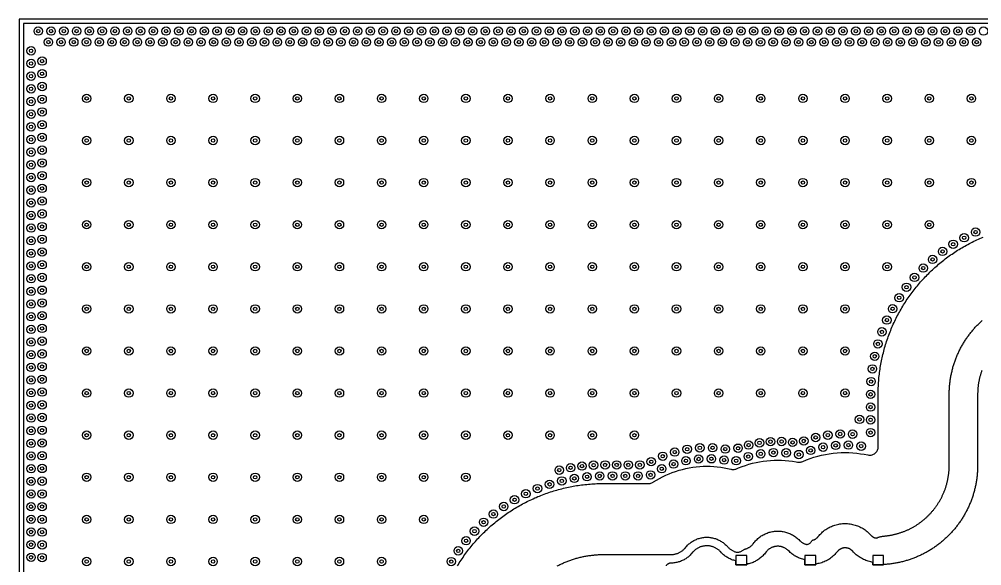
# Model space of a CAD drawing. Header units: millimetres. Extents: x 0 to 99, y -63 to 63.
# Drawn here: x -0.2 to 56.9, y 31 to 63.4 of the extents above; entities that cross this region are included whole.
import ezdxf

# ---------------------------------------------------------------- set-up
doc = ezdxf.new("R2010")
doc.units = ezdxf.units.MM
for name, color, linetype in [('BOARD_OUTLINE', 5, 'Continuous'), ('RES_PADS_0402', 6, 'Continuous'), ('TOP_COPPER', 1, 'Continuous'), ('TOP_GROUND_POUR', 3, 'Continuous'), ('VIA_HOLES', 7, 'Continuous'), ('VIA_PADS', 2, 'Continuous')]:
    doc.layers.add(name, color=color, linetype=linetype)

msp = doc.modelspace()

# ---------------------------------------------------------------- linework, layer by layer
at = {"layer": 'BOARD_OUTLINE'}
msp.add_lwpolyline([(-0.25, -63.449), (99.034, -63.449), (99.034, 63.449), (-0.25, 63.449)], close=True, dxfattribs=at)
at = {"layer": 'RES_PADS_0402'}
for points in [[(42.279, 31.06), (42.919, 31.06), (42.919, 31.6), (42.279, 31.6)], [(46.372, 31.06), (47.012, 31.06), (47.012, 31.6), (46.372, 31.6)], [(50.396, 31.06), (51.036, 31.06), (51.036, 31.6), (50.396, 31.6)]]:
    msp.add_lwpolyline(points, close=True, dxfattribs=at)
at = {"layer": 'TOP_COPPER'}
for points in [[(31.67, 30.985), (31.722, 31.012), (31.774, 31.038), (31.826, 31.064), (31.879, 31.089), (31.932, 31.114), (31.985, 31.139), (32.038, 31.162), (32.091, 31.186), (32.145, 31.208), (32.199, 31.231), (32.253, 31.252), (32.307, 31.273), (32.362, 31.294), (32.417, 31.314), (32.472, 31.333), (32.527, 31.352), (32.582, 31.371), (32.638, 31.389), (32.693, 31.406), (32.749, 31.423), (32.805, 31.439), (32.862, 31.454), (32.918, 31.47), (32.974, 31.484), (33.031, 31.498), (33.088, 31.512), (33.145, 31.524), (33.202, 31.537), (33.259, 31.548), (33.316, 31.56), (33.373, 31.57), (33.431, 31.58), (33.488, 31.59), (33.546, 31.599), (33.604, 31.607), (33.661, 31.615), (33.719, 31.622), (33.777, 31.628), (33.835, 31.634), (33.893, 31.64), (33.951, 31.645), (34.01, 31.649), (34.068, 31.653), (34.126, 31.656), (34.184, 31.659), (34.242, 31.661), (34.301, 31.662), (34.359, 31.663), (34.417, 31.663), (38.417, 31.663), (38.457, 31.664), (38.497, 31.666), (38.537, 31.67), (38.576, 31.675), (38.616, 31.681), (38.655, 31.689), (38.693, 31.698), (38.732, 31.709), (38.77, 31.721), (38.807, 31.734), (38.845, 31.749), (38.881, 31.765), (38.917, 31.782), (38.952, 31.8), (38.987, 31.82), (39.021, 31.841), (39.054, 31.864), (39.086, 31.887), (39.117, 31.912), (39.148, 31.937), (39.177, 31.964), (39.206, 31.992), (39.234, 32.02), (39.26, 32.05), (39.323, 32.126), (39.361, 32.169), (39.401, 32.211), (39.443, 32.251), (39.486, 32.29), (39.531, 32.328), (39.576, 32.364), (39.623, 32.398), (39.672, 32.43), (39.721, 32.461), (39.771, 32.49), (39.823, 32.517), (39.875, 32.542), (39.928, 32.565), (39.982, 32.587), (40.037, 32.606), (40.092, 32.623), (40.148, 32.639), (40.205, 32.652), (40.262, 32.664), (40.319, 32.673), (40.377, 32.68), (40.435, 32.685), (40.493, 32.689), (40.551, 32.69), (40.608, 32.689), (40.665, 32.686), (40.722, 32.681), (40.779, 32.673), (40.835, 32.664), (40.892, 32.653), (40.947, 32.64), (41.003, 32.625), (41.057, 32.608), (41.111, 32.589), (41.165, 32.569), (41.217, 32.546), (41.269, 32.522), (41.32, 32.495), (41.37, 32.467), (41.419, 32.437), (41.466, 32.406), (41.513, 32.373), (41.558, 32.338), (41.602, 32.301), (41.645, 32.264), (41.687, 32.224), (41.727, 32.183), (41.792, 32.112), (41.819, 32.084), (41.848, 32.057), (41.877, 32.031), (41.908, 32.006), (41.939, 31.982), (41.971, 31.959), (42.004, 31.937), (42.037, 31.917), (42.071, 31.898), (42.106, 31.88), (42.142, 31.863), (42.178, 31.847), (42.214, 31.833), (42.252, 31.82), (42.289, 31.809), (42.328, 31.801), (42.367, 31.798), (42.407, 31.8), (42.447, 31.806), (42.486, 31.816), (42.525, 31.829), (42.563, 31.845), (42.599, 31.863), (42.634, 31.882), (42.668, 31.901), (42.7, 31.921), (42.731, 31.94), (42.762, 31.957), (42.792, 31.973), (42.822, 31.986), (42.852, 31.997), (42.883, 32.007), (42.913, 32.018), (42.943, 32.03), (42.972, 32.043), (43.001, 32.057), (43.029, 32.072), (43.057, 32.088), (43.084, 32.105), (43.111, 32.123), (43.137, 32.142), (43.162, 32.162), (43.186, 32.182), (43.21, 32.204), (43.233, 32.227), (43.255, 32.25), (43.276, 32.274), (43.296, 32.299), (43.355, 32.376), (43.396, 32.426), (43.439, 32.474), (43.483, 32.521), (43.529, 32.566), (43.577, 32.61), (43.626, 32.652), (43.677, 32.692), (43.729, 32.73), (43.782, 32.766), (43.837, 32.8), (43.893, 32.833), (43.95, 32.863), (44.008, 32.891), (44.067, 32.917), (44.127, 32.941), (44.188, 32.963), (44.25, 32.982), (44.312, 33), (44.375, 33.015), (44.438, 33.027), (44.502, 33.038), (44.566, 33.046), (44.63, 33.052), (44.695, 33.055), (44.759, 33.056), (44.825, 33.055), (44.89, 33.052), (44.956, 33.046), (45.021, 33.037), (45.086, 33.026), (45.15, 33.013), (45.214, 32.998), (45.277, 32.98), (45.339, 32.96), (45.401, 32.937), (45.462, 32.913), (45.521, 32.886), (45.58, 32.857), (45.638, 32.826), (45.694, 32.793), (45.75, 32.757), (45.804, 32.72), (45.856, 32.681), (45.907, 32.64), (45.957, 32.597), (46.005, 32.552), (46.074, 32.482), (46.098, 32.46), (46.122, 32.439), (46.148, 32.418), (46.174, 32.399), (46.201, 32.38), (46.228, 32.363), (46.256, 32.346), (46.285, 32.331), (46.314, 32.316), (46.344, 32.303), (46.374, 32.291), (46.404, 32.28), (46.435, 32.27), (46.468, 32.264), (46.501, 32.264), (46.535, 32.27), (46.568, 32.282), (46.602, 32.298), (46.633, 32.318), (46.664, 32.342), (46.692, 32.367), (46.719, 32.394), (46.743, 32.42), (46.766, 32.446), (46.787, 32.469), (46.808, 32.49), (46.827, 32.507), (46.847, 32.52), (46.868, 32.529), (46.889, 32.536), (46.91, 32.544), (46.931, 32.553), (46.951, 32.562), (46.971, 32.572), (46.99, 32.583), (47.009, 32.594), (47.028, 32.607), (47.046, 32.62), (47.064, 32.633), (47.081, 32.648), (47.097, 32.662), (47.113, 32.678), (47.129, 32.694), (47.143, 32.711), (47.206, 32.787), (47.257, 32.845), (47.31, 32.9), (47.364, 32.953), (47.421, 33.005), (47.48, 33.054), (47.541, 33.101), (47.603, 33.145), (47.667, 33.187), (47.732, 33.227), (47.799, 33.264), (47.867, 33.299), (47.937, 33.331), (48.008, 33.36), (48.079, 33.387), (48.152, 33.411), (48.225, 33.433), (48.3, 33.451), (48.375, 33.467), (48.45, 33.48), (48.526, 33.49), (48.602, 33.497), (48.679, 33.501), (48.755, 33.503), (48.83, 33.501), (48.904, 33.497), (48.978, 33.491), (49.052, 33.481), (49.126, 33.469), (49.199, 33.454), (49.271, 33.436), (49.343, 33.416), (49.414, 33.393), (49.484, 33.368), (49.553, 33.34), (49.621, 33.309), (49.688, 33.277), (49.754, 33.241), (49.818, 33.203), (49.881, 33.163), (49.942, 33.121), (50.002, 33.076), (50.06, 33.03), (50.116, 32.981), (50.171, 32.93), (50.223, 32.877), (50.289, 32.807), (50.304, 32.791), (50.32, 32.776), (50.336, 32.762), (50.353, 32.749), (50.37, 32.736), (50.388, 32.723), (50.407, 32.712), (50.425, 32.701), (50.444, 32.69), (50.464, 32.681), (50.484, 32.672), (50.504, 32.664), (50.524, 32.656), (50.545, 32.65), (50.566, 32.646), (50.588, 32.644), (50.61, 32.646), (50.632, 32.65), (50.654, 32.656), (50.675, 32.664), (50.696, 32.674), (50.716, 32.685), (50.758, 32.698), (50.8, 32.71), (50.842, 32.721), (50.883, 32.732), (50.925, 32.741), (50.966, 32.749), (51.007, 32.755), (51.049, 32.76), (51.09, 32.763), (51.132, 32.767), (51.173, 32.771), (51.215, 32.776), (51.256, 32.781), (51.297, 32.787), (51.338, 32.793), (51.38, 32.799), (51.421, 32.806), (51.462, 32.813), (51.503, 32.821), (51.543, 32.829), (51.584, 32.837), (51.625, 32.846), (51.666, 32.855), (51.706, 32.864), (51.747, 32.874), (51.787, 32.885), (51.827, 32.896), (51.867, 32.907), (51.907, 32.918), (51.947, 32.93), (51.987, 32.943), (52.027, 32.955), (52.066, 32.969), (52.106, 32.982), (52.145, 32.996), (52.184, 33.01), (52.223, 33.025), (52.262, 33.04), (52.3, 33.056), (52.339, 33.071), (52.377, 33.088), (52.416, 33.104), (52.454, 33.121), (52.491, 33.139), (52.529, 33.156), (52.567, 33.174), (52.604, 33.193), (52.641, 33.212), (52.678, 33.231), (52.715, 33.25), (52.751, 33.27), (52.788, 33.291), (52.824, 33.311), (52.86, 33.332), (52.896, 33.354), (52.931, 33.375), (52.967, 33.397), (53.002, 33.42), (53.037, 33.443), (53.071, 33.466), (53.106, 33.489), (53.14, 33.513), (53.174, 33.537), (53.208, 33.562), (53.241, 33.586), (53.274, 33.611), (53.307, 33.637), (53.34, 33.663), (53.372, 33.689), (53.405, 33.715), (53.437, 33.742), (53.468, 33.769), (53.5, 33.796), (53.531, 33.824), (53.562, 33.852), (53.592, 33.88), (53.623, 33.909), (53.653, 33.938), (53.682, 33.967), (53.712, 33.996), (53.741, 34.026), (53.77, 34.056), (53.798, 34.086), (53.827, 34.117), (53.855, 34.148), (53.882, 34.179), (53.91, 34.21), (53.937, 34.242), (53.963, 34.274), (53.99, 34.306), (54.016, 34.339), (54.042, 34.371), (54.067, 34.404), (54.092, 34.438), (54.117, 34.471), (54.141, 34.505), (54.166, 34.539), (54.189, 34.573), (54.213, 34.607), (54.236, 34.642), (54.259, 34.677), (54.281, 34.712), (54.303, 34.747), (54.325, 34.783), (54.346, 34.819), (54.367, 34.855), (54.388, 34.891), (54.408, 34.927), (54.428, 34.964), (54.448, 35), (54.467, 35.037), (54.486, 35.075), (54.504, 35.112), (54.522, 35.149), (54.54, 35.187), (54.557, 35.225), (54.574, 35.263), (54.591, 35.301), (54.607, 35.34), (54.623, 35.378), (54.638, 35.417), (54.654, 35.456), (54.668, 35.495), (54.683, 35.534), (54.696, 35.573), (54.71, 35.612), (54.723, 35.652), (54.736, 35.692), (54.748, 35.731), (54.76, 35.771), (54.772, 35.811), (54.783, 35.851), (54.794, 35.892), (54.804, 35.932), (54.814, 35.972), (54.824, 36.013), (54.833, 36.054), (54.842, 36.094), (54.85, 36.135), (54.858, 36.176), (54.866, 36.217), (54.873, 36.258), (54.879, 36.299), (54.886, 36.34), (54.892, 36.381), (54.897, 36.423), (54.902, 36.464), (54.907, 36.505), (54.911, 36.547), (54.915, 36.588), (54.919, 36.63), (54.922, 36.671), (54.925, 36.713), (54.927, 36.755), (54.929, 36.796), (54.93, 36.838), (54.931, 36.879), (54.932, 36.921), (54.932, 36.963), (54.932, 41.171), (54.932, 41.229), (54.933, 41.287), (54.935, 41.345), (54.937, 41.404), (54.939, 41.462), (54.942, 41.52), (54.946, 41.578), (54.95, 41.637), (54.955, 41.695), (54.961, 41.753), (54.967, 41.811), (54.973, 41.869), (54.981, 41.927), (54.988, 41.984), (54.997, 42.042), (55.006, 42.1), (55.015, 42.157), (55.025, 42.215), (55.036, 42.272), (55.047, 42.329), (55.059, 42.386), (55.071, 42.443), (55.084, 42.5), (55.097, 42.557), (55.111, 42.614), (55.126, 42.67), (55.141, 42.726), (55.156, 42.783), (55.173, 42.839), (55.189, 42.894), (55.207, 42.95), (55.225, 43.006), (55.243, 43.061), (55.262, 43.116), (55.281, 43.171), (55.301, 43.226), (55.322, 43.28), (55.343, 43.335), (55.365, 43.389), (55.387, 43.443), (55.41, 43.497), (55.433, 43.55), (55.457, 43.603), (55.481, 43.656), (55.506, 43.709), (55.531, 43.762), (55.557, 43.814), (55.583, 43.866), (55.61, 43.918), (55.638, 43.969), (55.666, 44.02), (55.694, 44.071), (55.723, 44.122), (55.752, 44.172), (55.782, 44.222), (55.813, 44.272), (55.843, 44.322), (55.875, 44.371), (55.907, 44.42), (55.939, 44.468), (55.972, 44.516), (56.005, 44.564), (56.039, 44.612), (56.073, 44.659), (56.108, 44.706), (56.143, 44.752), (56.179, 44.798), (56.215, 44.844), (56.251, 44.89), (56.288, 44.935), (56.326, 44.98), (56.363, 45.024), (56.402, 45.068), (56.44, 45.112), (56.48, 45.155), (56.519, 45.198), (56.559, 45.24), (56.6, 45.282), (56.64, 45.324), (56.682, 45.365), (56.723, 45.406), (56.765, 45.446), (56.808, 45.486), (56.851, 45.526), (56.894, 45.565)], [(56.868, 42.6), (56.854, 42.56), (56.841, 42.521), (56.827, 42.481), (56.815, 42.442), (56.802, 42.402), (56.79, 42.362), (56.779, 42.322), (56.768, 42.282), (56.757, 42.242), (56.746, 42.201), (56.736, 42.161), (56.727, 42.12), (56.718, 42.08), (56.709, 42.039), (56.701, 41.998), (56.693, 41.957), (56.685, 41.916), (56.678, 41.875), (56.671, 41.834), (56.665, 41.793), (56.659, 41.752), (56.653, 41.711), (56.648, 41.669), (56.643, 41.628), (56.639, 41.586), (56.635, 41.545), (56.632, 41.503), (56.629, 41.462), (56.626, 41.42), (56.624, 41.379), (56.622, 41.337), (56.62, 41.295), (56.619, 41.254), (56.619, 41.212), (56.619, 41.171), (56.619, 36.963), (56.618, 36.904), (56.617, 36.846), (56.616, 36.788), (56.614, 36.729), (56.611, 36.671), (56.608, 36.613), (56.604, 36.555), (56.6, 36.497), (56.595, 36.439), (56.59, 36.381), (56.584, 36.323), (56.577, 36.265), (56.57, 36.207), (56.562, 36.149), (56.554, 36.091), (56.545, 36.034), (56.535, 35.976), (56.525, 35.919), (56.515, 35.861), (56.504, 35.804), (56.492, 35.747), (56.48, 35.69), (56.467, 35.633), (56.453, 35.576), (56.439, 35.52), (56.425, 35.463), (56.41, 35.407), (56.394, 35.351), (56.378, 35.295), (56.361, 35.239), (56.344, 35.183), (56.326, 35.128), (56.308, 35.072), (56.289, 35.017), (56.269, 34.962), (56.249, 34.907), (56.229, 34.853), (56.207, 34.798), (56.186, 34.744), (56.164, 34.69), (56.141, 34.637), (56.118, 34.583), (56.094, 34.53), (56.07, 34.477), (56.045, 34.424), (56.019, 34.372), (55.994, 34.319), (55.967, 34.267), (55.94, 34.216), (55.913, 34.164), (55.885, 34.113), (55.857, 34.062), (55.828, 34.011), (55.798, 33.961), (55.768, 33.911), (55.738, 33.861), (55.707, 33.812), (55.676, 33.763), (55.644, 33.714), (55.612, 33.665), (55.579, 33.617), (55.545, 33.569), (55.512, 33.522), (55.477, 33.474), (55.443, 33.427), (55.408, 33.381), (55.372, 33.335), (55.336, 33.289), (55.299, 33.243), (55.262, 33.198), (55.225, 33.154), (55.187, 33.109), (55.149, 33.065), (55.11, 33.022), (55.071, 32.978), (55.031, 32.936), (54.991, 32.893), (54.951, 32.851), (54.91, 32.81), (54.869, 32.768), (54.827, 32.727), (54.785, 32.687), (54.743, 32.647), (54.7, 32.607), (54.657, 32.568), (54.613, 32.53), (54.569, 32.491), (54.525, 32.453), (54.48, 32.416), (54.435, 32.379), (54.39, 32.343), (54.344, 32.307), (54.298, 32.271), (54.251, 32.236), (54.204, 32.201), (54.157, 32.167), (54.109, 32.133), (54.062, 32.1), (54.013, 32.067), (53.965, 32.035), (53.916, 32.003), (53.867, 31.971), (53.817, 31.941), (53.768, 31.91), (53.718, 31.88), (53.667, 31.851), (53.617, 31.822), (53.566, 31.793), (53.514, 31.766), (53.463, 31.738), (53.411, 31.711), (53.359, 31.685), (53.307, 31.659), (53.254, 31.634), (53.202, 31.609), (53.149, 31.585), (53.095, 31.561), (53.042, 31.538), (52.988, 31.515), (52.934, 31.493), (52.88, 31.471), (52.826, 31.45), (52.771, 31.429), (52.716, 31.409), (52.661, 31.39), (52.606, 31.371), (52.551, 31.353), (52.495, 31.335), (52.44, 31.317), (52.384, 31.301), (52.328, 31.284), (52.272, 31.269), (52.215, 31.254), (52.159, 31.239), (52.102, 31.225), (52.046, 31.212), (51.989, 31.199), (51.932, 31.187), (51.875, 31.175), (51.817, 31.164), (51.76, 31.153), (51.703, 31.143), (51.645, 31.134), (51.587, 31.125), (51.53, 31.116), (51.472, 31.109), (51.414, 31.101), (51.356, 31.095), (51.298, 31.089), (51.24, 31.083), (51.182, 31.078), (51.124, 31.075), (51.065, 31.075), (51.036, 31.076), (51.036, 31.06), (50.396, 31.06), (50.396, 31.19), (50.343, 31.205), (50.271, 31.225), (50.199, 31.247), (50.128, 31.269), (50.057, 31.292), (49.987, 31.317), (49.918, 31.345), (49.85, 31.375), (49.783, 31.408), (49.718, 31.444), (49.653, 31.481), (49.59, 31.521), (49.529, 31.564), (49.469, 31.608), (49.411, 31.655), (49.355, 31.704), (49.301, 31.755), (49.248, 31.808), (49.183, 31.878), (49.167, 31.894), (49.151, 31.908), (49.135, 31.923), (49.118, 31.936), (49.101, 31.949), (49.083, 31.961), (49.065, 31.973), (49.046, 31.984), (49.027, 31.994), (49.007, 32.004), (48.988, 32.013), (48.967, 32.021), (48.947, 32.028), (48.926, 32.035), (48.905, 32.041), (48.884, 32.046), (48.863, 32.05), (48.842, 32.054), (48.82, 32.057), (48.799, 32.059), (48.777, 32.06), (48.755, 32.06), (48.733, 32.06), (48.711, 32.059), (48.689, 32.057), (48.666, 32.054), (48.644, 32.05), (48.623, 32.045), (48.601, 32.04), (48.58, 32.034), (48.558, 32.027), (48.538, 32.019), (48.517, 32.01), (48.497, 32.001), (48.477, 31.991), (48.457, 31.98), (48.438, 31.968), (48.42, 31.956), (48.402, 31.943), (48.384, 31.93), (48.367, 31.915), (48.35, 31.9), (48.334, 31.885), (48.319, 31.869), (48.304, 31.852), (48.242, 31.776), (48.191, 31.718), (48.138, 31.663), (48.083, 31.609), (48.026, 31.558), (47.967, 31.509), (47.907, 31.462), (47.845, 31.418), (47.781, 31.376), (47.715, 31.336), (47.648, 31.299), (47.58, 31.264), (47.511, 31.232), (47.44, 31.202), (47.368, 31.176), (47.296, 31.152), (47.221, 31.133), (47.145, 31.122), (47.068, 31.119), (47.012, 31.122), (47.012, 31.06), (46.372, 31.06), (46.372, 31.332), (46.362, 31.337), (46.299, 31.363), (46.237, 31.386), (46.175, 31.407), (46.113, 31.427), (46.051, 31.45), (45.99, 31.474), (45.93, 31.501), (45.872, 31.53), (45.814, 31.561), (45.757, 31.595), (45.702, 31.63), (45.648, 31.667), (45.595, 31.707), (45.544, 31.748), (45.495, 31.791), (45.447, 31.835), (45.378, 31.905), (45.354, 31.927), (45.329, 31.949), (45.304, 31.969), (45.278, 31.989), (45.251, 32.007), (45.224, 32.025), (45.196, 32.041), (45.167, 32.057), (45.138, 32.071), (45.108, 32.084), (45.078, 32.097), (45.047, 32.108), (45.016, 32.118), (44.985, 32.127), (44.953, 32.134), (44.921, 32.141), (44.889, 32.146), (44.857, 32.15), (44.824, 32.153), (44.792, 32.155), (44.759, 32.156), (44.727, 32.155), (44.695, 32.153), (44.663, 32.15), (44.632, 32.146), (44.6, 32.141), (44.568, 32.135), (44.537, 32.127), (44.506, 32.119), (44.476, 32.109), (44.446, 32.098), (44.416, 32.086), (44.386, 32.074), (44.358, 32.06), (44.329, 32.045), (44.301, 32.028), (44.274, 32.011), (44.248, 31.993), (44.222, 31.975), (44.197, 31.955), (44.172, 31.934), (44.149, 31.912), (44.126, 31.89), (44.104, 31.867), (44.082, 31.842), (44.062, 31.818), (44.004, 31.741), (43.963, 31.691), (43.92, 31.642), (43.875, 31.595), (43.829, 31.55), (43.782, 31.507), (43.732, 31.465), (43.682, 31.425), (43.63, 31.387), (43.576, 31.35), (43.521, 31.316), (43.465, 31.284), (43.408, 31.253), (43.35, 31.225), (43.291, 31.199), (43.231, 31.175), (43.17, 31.154), (43.109, 31.134), (43.046, 31.12), (42.982, 31.111), (42.919, 31.107), (42.919, 31.06), (42.279, 31.06), (42.279, 31.275), (42.256, 31.284), (42.202, 31.303), (42.147, 31.321), (42.093, 31.338), (42.039, 31.357), (41.985, 31.377), (41.933, 31.4), (41.881, 31.424), (41.83, 31.451), (41.78, 31.479), (41.731, 31.509), (41.684, 31.54), (41.637, 31.573), (41.592, 31.608), (41.547, 31.645), (41.504, 31.682), (41.463, 31.722), (41.423, 31.763), (41.358, 31.834), (41.33, 31.862), (41.302, 31.889), (41.272, 31.915), (41.242, 31.94), (41.211, 31.964), (41.179, 31.987), (41.146, 32.009), (41.113, 32.029), (41.078, 32.048), (41.044, 32.066), (41.008, 32.083), (40.972, 32.099), (40.935, 32.113), (40.898, 32.126), (40.861, 32.137), (40.823, 32.148), (40.785, 32.157), (40.746, 32.164), (40.707, 32.171), (40.668, 32.175), (40.629, 32.179), (40.59, 32.181), (40.551, 32.182), (40.511, 32.181), (40.471, 32.179), (40.431, 32.175), (40.392, 32.17), (40.352, 32.164), (40.313, 32.156), (40.275, 32.147), (40.236, 32.136), (40.198, 32.124), (40.161, 32.111), (40.124, 32.096), (40.087, 32.08), (40.051, 32.063), (40.016, 32.044), (39.981, 32.025), (39.947, 32.004), (39.914, 31.981), (39.882, 31.958), (39.851, 31.933), (39.82, 31.908), (39.791, 31.881), (39.762, 31.853), (39.734, 31.824), (39.708, 31.795), (39.645, 31.719), (39.607, 31.676), (39.567, 31.634), (39.525, 31.593), (39.482, 31.554), (39.437, 31.517), (39.392, 31.481), (39.345, 31.447), (39.297, 31.415), (39.247, 31.384), (39.197, 31.355), (39.145, 31.328), (39.093, 31.303), (39.04, 31.28), (38.986, 31.258), (38.931, 31.239), (38.876, 31.221), (38.82, 31.206), (38.763, 31.193), (38.706, 31.181), (38.649, 31.172), (38.591, 31.165), (38.533, 31.159), (38.475, 31.156), (38.417, 31.155), (38.395, 31.155), (38.374, 31.152), (38.352, 31.149), (38.331, 31.144), (38.31, 31.137), (38.289, 31.13), (38.269, 31.121), (38.25, 31.11), (38.231, 31.099), (38.213, 31.086), (38.196, 31.072), (38.18, 31.057), (38.165, 31.041), (38.151, 31.024), (38.139, 31.006), (38.127, 30.988)]]:
    msp.add_lwpolyline(points, dxfattribs=at)
at = {"layer": 'TOP_GROUND_POUR'}
for points in [[(98.784, 63.199), (0, 63.199), (0, 5.059)], [(25.756, 30.992), (25.808, 31.077), (25.861, 31.162), (25.915, 31.246), (25.969, 31.33), (26.025, 31.413), (26.081, 31.496), (26.138, 31.578), (26.196, 31.66), (26.255, 31.74), (26.314, 31.821), (26.375, 31.901), (26.435, 31.98), (26.497, 32.058), (26.56, 32.136), (26.623, 32.213), (26.687, 32.29), (26.752, 32.366), (26.818, 32.442), (26.884, 32.516), (26.951, 32.591), (27.019, 32.664), (27.088, 32.737), (27.157, 32.809), (27.227, 32.88), (27.298, 32.951), (27.369, 33.021), (27.441, 33.09), (27.514, 33.159), (27.587, 33.226), (27.661, 33.294), (27.736, 33.36), (27.812, 33.426), (27.888, 33.49), (27.964, 33.555), (28.042, 33.618), (28.12, 33.681), (28.198, 33.742), (28.277, 33.804), (28.357, 33.864), (28.437, 33.923), (28.518, 33.982), (28.6, 34.04), (28.682, 34.097), (28.764, 34.153), (28.848, 34.208), (28.931, 34.263), (29.016, 34.317), (29.1, 34.37), (29.186, 34.422), (29.272, 34.473), (29.358, 34.524), (29.445, 34.573), (29.532, 34.622), (29.62, 34.67), (29.708, 34.717), (29.797, 34.763), (29.886, 34.808), (29.976, 34.852), (30.066, 34.896), (30.156, 34.938), (30.247, 34.98), (30.338, 35.021), (30.43, 35.06), (30.522, 35.1), (30.615, 35.137), (30.707, 35.175), (30.801, 35.211), (30.894, 35.246), (30.988, 35.28), (31.082, 35.314), (31.177, 35.346), (31.271, 35.378), (31.367, 35.408), (31.462, 35.438), (31.558, 35.467), (31.654, 35.495), (31.75, 35.521), (31.847, 35.547), (31.944, 35.572), (32.041, 35.596), (32.138, 35.619), (32.235, 35.641), (32.333, 35.662), (32.431, 35.683), (32.529, 35.701), (32.627, 35.72), (32.726, 35.737), (32.825, 35.753), (32.923, 35.768), (33.022, 35.783), (33.121, 35.796), (33.221, 35.808), (33.32, 35.819), (33.419, 35.83), (33.519, 35.839), (33.618, 35.848), (33.718, 35.855), (33.818, 35.862), (33.918, 35.867), (34.018, 35.872), (34.118, 35.875), (34.217, 35.877), (34.317, 35.879), (34.395, 35.879), (34.467, 35.879), (37.094, 35.879), (37.142, 35.882), (37.189, 35.889), (37.236, 35.9), (37.281, 35.916), (37.325, 35.936), (37.366, 35.96), (37.382, 35.971), (37.561, 36.08), (37.742, 36.185), (37.927, 36.282), (38.116, 36.373), (38.308, 36.456), (38.502, 36.534), (38.7, 36.603), (38.899, 36.667), (39.101, 36.722), (39.304, 36.771), (39.51, 36.811), (39.716, 36.846), (39.924, 36.871), (40.132, 36.891), (40.341, 36.901), (40.549, 36.906), (40.757, 36.901), (40.963, 36.891), (41.168, 36.872), (41.373, 36.848), (41.577, 36.814), (41.779, 36.775), (41.98, 36.727), (41.986, 36.725), (42.033, 36.716), (42.08, 36.711), (42.128, 36.71), (42.176, 36.715), (42.223, 36.723), (42.268, 36.736), (42.313, 36.753), (42.436, 36.805), (42.638, 36.885), (42.842, 36.958), (43.049, 37.024), (43.258, 37.082), (43.469, 37.132), (43.681, 37.175), (43.895, 37.21), (44.11, 37.237), (44.326, 37.257), (44.543, 37.269), (44.761, 37.273), (44.979, 37.269), (45.199, 37.256), (45.419, 37.236), (45.637, 37.208), (45.854, 37.172), (45.937, 37.157), (45.98, 37.15), (46.024, 37.147), (46.068, 37.148), (46.111, 37.153), (46.154, 37.161), (46.196, 37.173), (46.237, 37.189), (46.241, 37.191), (46.458, 37.282), (46.679, 37.364), (46.902, 37.438), (47.128, 37.503), (47.356, 37.56), (47.586, 37.609), (47.818, 37.648), (48.051, 37.679), (48.285, 37.701), (48.52, 37.715), (48.753, 37.719), (48.984, 37.715), (49.213, 37.702), (49.441, 37.681), (49.668, 37.652), (49.894, 37.615), (50.108, 37.575), (50.157, 37.567), (50.206, 37.563), (50.256, 37.565), (50.305, 37.571), (50.354, 37.583), (50.401, 37.599), (50.446, 37.619), (50.489, 37.644), (50.529, 37.673), (50.566, 37.706), (50.6, 37.743), (50.63, 37.783), (50.655, 37.825), (50.677, 37.87), (50.694, 37.916), (50.706, 37.965), (50.713, 38.014), (50.716, 38.063), (50.716, 41.022), (50.716, 41.125), (50.716, 41.186), (50.716, 41.278), (50.718, 41.37), (50.72, 41.47), (50.724, 41.57), (50.728, 41.67), (50.734, 41.77), (50.74, 41.87), (50.748, 41.969), (50.756, 42.069), (50.765, 42.169), (50.776, 42.268), (50.787, 42.367), (50.799, 42.467), (50.813, 42.566), (50.827, 42.665), (50.842, 42.763), (50.858, 42.862), (50.876, 42.96), (50.894, 43.059), (50.913, 43.157), (50.933, 43.255), (50.954, 43.352), (50.976, 43.45), (50.999, 43.547), (51.023, 43.644), (51.048, 43.741), (51.074, 43.838), (51.101, 43.934), (51.128, 44.03), (51.157, 44.126), (51.187, 44.221), (51.218, 44.316), (51.249, 44.411), (51.282, 44.506), (51.315, 44.6), (51.349, 44.694), (51.384, 44.788), (51.421, 44.881), (51.458, 44.974), (51.496, 45.066), (51.535, 45.158), (51.575, 45.25), (51.615, 45.341), (51.657, 45.432), (51.699, 45.522), (51.743, 45.612), (51.787, 45.702), (51.833, 45.791), (51.878, 45.88), (51.926, 45.968), (51.973, 46.056), (52.022, 46.143), (52.072, 46.23), (52.122, 46.316), (52.173, 46.402), (52.226, 46.487), (52.278, 46.572), (52.332, 46.656), (52.387, 46.74), (52.442, 46.823), (52.498, 46.906), (52.556, 46.988), (52.613, 47.07), (52.672, 47.15), (52.731, 47.231), (52.792, 47.311), (52.853, 47.39), (52.915, 47.468), (52.977, 47.546), (53.041, 47.623), (53.105, 47.7), (53.17, 47.776), (53.235, 47.852), (53.302, 47.926), (53.369, 48.001), (53.437, 48.074), (53.505, 48.147), (53.575, 48.219), (53.644, 48.29), (53.715, 48.361), (53.786, 48.431), (53.859, 48.5), (53.931, 48.569), (54.005, 48.636), (54.079, 48.704), (54.154, 48.77), (54.229, 48.836), (54.305, 48.9), (54.382, 48.965), (54.459, 49.028), (54.537, 49.091), (54.616, 49.152), (54.695, 49.214), (54.775, 49.274), (54.855, 49.333), (54.936, 49.392), (55.017, 49.45), (55.099, 49.507), (55.182, 49.563), (55.265, 49.618), (55.349, 49.673), (55.433, 49.727), (55.518, 49.78), (55.603, 49.832), (55.689, 49.883), (55.775, 49.934), (55.862, 49.983), (55.95, 50.032), (56.037, 50.08), (56.126, 50.127), (56.214, 50.173), (56.303, 50.218), (56.393, 50.262), (56.483, 50.306), (56.573, 50.348), (56.664, 50.39), (56.756, 50.431), (56.847, 50.47), (56.939, 50.51)]]:
    msp.add_lwpolyline(points, dxfattribs=at)
at = {"layer": 'VIA_HOLES'}
for centre in [(0.879, 62.749), (1.637, 62.749), (2.395, 62.749), (3.153, 62.749), (3.911, 62.749), (4.669, 62.749), (5.427, 62.749), (6.185, 62.749), (6.943, 62.749), (7.701, 62.749), (8.459, 62.749), (9.217, 62.749), (9.975, 62.749), (10.733, 62.749), (11.491, 62.749), (12.249, 62.749), (13.007, 62.749), (13.765, 62.749), (14.523, 62.749), (15.281, 62.749), (16.039, 62.749), (16.797, 62.749), (17.555, 62.749), (18.313, 62.749), (19.071, 62.749), (19.829, 62.749), (20.587, 62.749), (21.345, 62.749), (22.103, 62.749), (22.861, 62.749), (23.619, 62.749), (24.377, 62.749), (25.135, 62.749), (25.893, 62.749), (26.651, 62.749), (27.41, 62.749), (28.168, 62.749), (28.926, 62.749), (29.684, 62.749), (30.442, 62.749), (31.2, 62.749), (31.958, 62.749), (32.716, 62.749), (33.474, 62.749), (34.232, 62.749), (34.99, 62.749), (35.748, 62.749), (36.506, 62.749), (37.264, 62.749), (38.022, 62.749), (38.78, 62.749), (39.538, 62.749), (40.296, 62.749), (41.054, 62.749), (41.812, 62.749), (42.57, 62.749), (43.328, 62.749), (44.086, 62.749), (44.844, 62.749), (45.602, 62.749), (46.36, 62.749), (47.118, 62.749), (47.876, 62.749), (48.634, 62.749), (49.392, 62.749), (50.15, 62.749), (50.908, 62.749), (51.666, 62.749), (52.424, 62.749), (53.182, 62.749), (53.94, 62.749), (54.698, 62.749), (55.456, 62.749), (56.214, 62.749), (1.477, 62.092), (2.232, 62.092), (2.986, 62.092), (3.741, 62.092), (4.495, 62.092), (5.25, 62.092), (6.004, 62.092), (6.759, 62.092), (7.514, 62.092), (8.268, 62.092), (9.023, 62.092), (9.777, 62.092), (10.532, 62.092), (11.286, 62.092), (12.041, 62.092), (12.796, 62.092), (13.55, 62.092), (14.305, 62.092), (15.059, 62.092), (15.814, 62.092), (16.568, 62.092), (17.323, 62.092), (18.078, 62.092), (18.832, 62.092), (19.587, 62.092), (20.341, 62.092), (21.096, 62.092), (21.85, 62.092), (22.605, 62.092), (23.359, 62.092), (24.114, 62.092), (24.869, 62.092), (25.623, 62.092), (26.378, 62.092), (27.132, 62.092), (27.887, 62.092), (28.641, 62.092), (29.396, 62.092), (30.151, 62.092), (30.905, 62.092), (31.66, 62.092), (32.414, 62.092), (33.169, 62.092), (33.923, 62.092), (34.678, 62.092), (35.433, 62.092), (36.187, 62.092), (36.942, 62.092), (37.696, 62.092), (38.451, 62.092), (39.205, 62.092), (39.96, 62.092), (40.715, 62.092), (41.469, 62.092), (42.224, 62.092), (42.978, 62.092), (43.733, 62.092), (44.487, 62.092), (45.242, 62.092), (45.996, 62.092), (46.751, 62.092), (47.506, 62.092), (48.26, 62.092), (49.015, 62.092), (49.769, 62.092), (50.524, 62.092), (51.278, 62.092), (52.033, 62.092), (52.788, 62.092), (53.542, 62.092), (54.297, 62.092), (55.051, 62.092), (55.806, 62.092), (56.56, 62.092), (0.45, 61.572), (0.45, 60.82), (1.107, 60.967), (0.45, 60.068), (1.107, 60.211), (0.45, 59.317), (1.107, 59.455), (3.75, 58.75), (6.25, 58.75), (8.75, 58.75), (11.25, 58.75), (13.75, 58.75), (16.25, 58.75), (18.75, 58.75), (21.25, 58.75), (23.75, 58.75), (26.25, 58.75), (28.75, 58.75), (31.25, 58.75), (33.75, 58.75), (36.25, 58.75), (38.75, 58.75), (41.25, 58.75), (43.75, 58.75), (46.25, 58.75), (48.75, 58.75), (51.25, 58.75), (53.75, 58.75), (56.25, 58.75), (0.45, 58.565), (1.107, 58.699), (0.45, 57.813), (1.107, 57.943), (0.45, 57.061), (1.107, 57.187), (0.45, 56.309), (1.107, 56.431), (3.75, 56.25), (6.25, 56.25), (8.75, 56.25), (11.25, 56.25), (13.75, 56.25), (16.25, 56.25), (18.75, 56.25), (21.25, 56.25), (23.75, 56.25), (26.25, 56.25), (28.75, 56.25), (31.25, 56.25), (33.75, 56.25), (36.25, 56.25), (38.75, 56.25), (41.25, 56.25), (43.75, 56.25), (46.25, 56.25), (48.75, 56.25), (51.25, 56.25), (53.75, 56.25), (56.25, 56.25), (0.45, 55.557), (1.107, 55.675), (0.45, 54.805), (1.107, 54.919), (1.107, 54.163), (0.45, 54.054), (3.75, 53.75), (6.25, 53.75), (8.75, 53.75), (11.25, 53.75), (13.75, 53.75), (16.25, 53.75), (18.75, 53.75), (21.25, 53.75), (23.75, 53.75), (26.25, 53.75), (28.75, 53.75), (31.25, 53.75), (33.75, 53.75), (36.25, 53.75), (38.75, 53.75), (41.25, 53.75), (43.75, 53.75), (46.25, 53.75), (48.75, 53.75), (51.25, 53.75), (53.75, 53.75), (56.25, 53.75), (0.45, 53.302), (1.107, 53.407), (0.45, 52.55), (1.107, 52.651), (1.107, 51.895), (0.45, 51.798), (0.45, 51.046), (1.107, 51.139), (3.75, 51.25), (6.25, 51.25), (8.75, 51.25), (11.25, 51.25), (13.75, 51.25), (16.25, 51.25), (18.75, 51.25), (21.25, 51.25), (23.75, 51.25), (26.25, 51.25), (28.75, 51.25), (31.25, 51.25), (33.75, 51.25), (36.25, 51.25), (38.75, 51.25), (41.25, 51.25), (43.75, 51.25), (46.25, 51.25), (48.75, 51.25), (51.25, 51.25), (53.75, 51.25), (56.498, 50.809), (0.45, 50.294), (1.107, 50.383), (55.819, 50.473), (1.107, 49.627), (54.541, 49.661), (55.165, 50.09), (0.45, 49.542), (53.948, 49.188), (0.45, 48.791), (1.107, 48.871), (3.75, 48.75), (6.25, 48.75), (8.75, 48.75), (11.25, 48.75), (13.75, 48.75), (16.25, 48.75), (18.75, 48.75), (21.25, 48.75), (23.75, 48.75), (26.25, 48.75), (28.75, 48.75), (31.25, 48.75), (33.75, 48.75), (36.25, 48.75), (38.75, 48.75), (41.25, 48.75), (43.75, 48.75), (46.25, 48.75), (48.75, 48.75), (51.25, 48.75), (53.392, 48.674), (0.45, 48.039), (1.107, 48.115), (52.873, 48.121), (1.107, 47.359), (52.396, 47.533), (0.45, 47.287), (51.962, 46.912), (0.45, 46.535), (1.107, 46.603), (3.75, 46.25), (6.25, 46.25), (8.75, 46.25), (11.25, 46.25), (13.75, 46.25), (16.25, 46.25), (18.75, 46.25), (21.25, 46.25), (23.75, 46.25), (26.25, 46.25), (28.75, 46.25), (31.25, 46.25), (33.75, 46.25), (36.25, 46.25), (38.75, 46.25), (41.25, 46.25), (43.75, 46.25), (46.25, 46.25), (48.75, 46.25), (51.573, 46.261), (0.45, 45.783), (1.107, 45.847), (0.45, 45.031), (1.107, 45.091), (51.232, 45.585), (50.94, 44.885), (0.45, 44.28), (1.107, 44.335), (50.699, 44.167), (0.45, 43.528), (1.107, 43.579), (3.75, 43.75), (6.25, 43.75), (8.75, 43.75), (11.25, 43.75), (13.75, 43.75), (16.25, 43.75), (18.75, 43.75), (21.25, 43.75), (23.75, 43.75), (26.25, 43.75), (28.75, 43.75), (31.25, 43.75), (33.75, 43.75), (36.25, 43.75), (38.75, 43.75), (41.25, 43.75), (43.75, 43.75), (46.25, 43.75), (48.75, 43.75), (50.511, 43.433), (0.45, 42.776), (1.107, 42.823), (50.375, 42.687), (0.45, 42.024), (1.107, 42.067), (50.294, 41.934), (0.45, 41.272), (1.107, 41.311), (3.75, 41.25), (6.25, 41.25), (8.75, 41.25), (11.25, 41.25), (13.75, 41.25), (16.25, 41.25), (18.75, 41.25), (21.25, 41.25), (23.75, 41.25), (26.25, 41.25), (28.75, 41.25), (31.25, 41.25), (33.75, 41.25), (36.25, 41.25), (38.75, 41.25), (41.25, 41.25), (43.75, 41.25), (46.25, 41.25), (48.75, 41.25), (50.266, 41.176), (0.45, 40.52), (1.107, 40.555), (50.266, 40.419), (0.45, 39.768), (1.107, 39.799), (49.608, 39.685), (50.266, 39.661), (0.45, 39.017), (1.107, 39.043), (3.75, 38.75), (6.25, 38.75), (8.75, 38.75), (11.25, 38.75), (13.75, 38.75), (16.25, 38.75), (18.75, 38.75), (21.25, 38.75), (23.75, 38.75), (26.25, 38.75), (28.75, 38.75), (31.25, 38.75), (33.75, 38.75), (36.25, 38.75), (47.729, 38.754), (48.461, 38.82), (49.196, 38.812), (50.266, 38.903), (0.45, 38.265), (1.107, 38.287), (43.03, 38.166), (43.674, 38.296), (44.327, 38.366), (44.984, 38.376), (45.639, 38.325), (46.303, 38.406), (47.007, 38.615), (48.952, 38.165), (38.646, 37.746), (39.383, 37.913), (40.133, 38), (40.889, 38.004), (41.641, 37.926), (42.401, 37.977), (43.747, 37.642), (44.501, 37.717), (45.258, 37.703), (46.009, 37.601), (46.711, 37.849), (47.445, 38.039), (48.195, 38.145), (49.707, 38.101), (0.45, 37.513), (1.107, 37.531), (37.248, 37.177), (37.932, 37.499), (38.579, 37.037), (39.311, 37.231), (40.061, 37.336), (40.819, 37.349), (41.572, 37.271), (42.291, 37.232), (43.007, 37.479), (0.45, 36.761), (1.107, 36.775), (31.791, 36.675), (32.463, 36.815), (33.143, 36.914), (33.827, 36.971), (34.514, 36.987), (35.2, 36.987), (35.887, 36.987), (36.574, 36.987), (37.875, 36.757), (0.45, 36.009), (1.107, 36.019), (3.75, 36.25), (6.25, 36.25), (8.75, 36.25), (11.25, 36.25), (13.75, 36.25), (16.25, 36.25), (18.75, 36.25), (21.25, 36.25), (23.75, 36.25), (26.25, 36.25), (31.946, 36.036), (32.688, 36.187), (33.44, 36.284), (34.196, 36.327), (34.954, 36.329), (35.712, 36.329), (36.47, 36.329), (37.211, 36.393), (30.502, 35.577), (31.216, 35.833), (0.45, 35.257), (1.107, 35.263), (29.139, 34.917), (29.809, 35.272), (0.45, 34.505), (1.107, 34.507), (28.497, 34.515), (0.45, 33.754), (1.107, 33.751), (3.75, 33.75), (6.25, 33.75), (8.75, 33.75), (11.25, 33.75), (13.75, 33.75), (16.25, 33.75), (18.75, 33.75), (21.25, 33.75), (23.75, 33.75), (27.885, 34.068), (26.764, 33.05), (27.306, 33.579), (0.45, 33.002), (1.107, 32.995), (26.262, 32.482), (0.45, 32.25), (1.107, 32.24), (0.45, 31.498), (1.107, 31.484), (25.801, 31.881), (3.75, 31.25), (6.25, 31.25), (8.75, 31.25), (11.25, 31.25), (13.75, 31.25), (16.25, 31.25), (18.75, 31.25), (21.25, 31.25), (25.385, 31.247)]:
    msp.add_circle(centre, 0.1, dxfattribs=at)
at = {"layer": 'VIA_PADS'}
for centre in [(0.879, 62.749), (1.637, 62.749), (2.395, 62.749), (3.153, 62.749), (3.911, 62.749), (4.669, 62.749), (5.427, 62.749), (6.185, 62.749), (6.943, 62.749), (7.701, 62.749), (8.459, 62.749), (9.217, 62.749), (9.975, 62.749), (10.733, 62.749), (11.491, 62.749), (12.249, 62.749), (13.007, 62.749), (13.765, 62.749), (14.523, 62.749), (15.281, 62.749), (16.039, 62.749), (16.797, 62.749), (17.555, 62.749), (18.313, 62.749), (19.071, 62.749), (19.829, 62.749), (20.587, 62.749), (21.345, 62.749), (22.103, 62.749), (22.861, 62.749), (23.619, 62.749), (24.377, 62.749), (25.135, 62.749), (25.893, 62.749), (26.651, 62.749), (27.41, 62.749), (28.168, 62.749), (28.926, 62.749), (29.684, 62.749), (30.442, 62.749), (31.2, 62.749), (31.958, 62.749), (32.716, 62.749), (33.474, 62.749), (34.232, 62.749), (34.99, 62.749), (35.748, 62.749), (36.506, 62.749), (37.264, 62.749), (38.022, 62.749), (38.78, 62.749), (39.538, 62.749), (40.296, 62.749), (41.054, 62.749), (41.812, 62.749), (42.57, 62.749), (43.328, 62.749), (44.086, 62.749), (44.844, 62.749), (45.602, 62.749), (46.36, 62.749), (47.118, 62.749), (47.876, 62.749), (48.634, 62.749), (49.392, 62.749), (50.15, 62.749), (50.908, 62.749), (51.666, 62.749), (52.424, 62.749), (53.182, 62.749), (53.94, 62.749), (54.698, 62.749), (55.456, 62.749), (56.214, 62.749), (56.972, 62.749), (1.477, 62.092), (2.232, 62.092), (2.986, 62.092), (3.741, 62.092), (4.495, 62.092), (5.25, 62.092), (6.004, 62.092), (6.759, 62.092), (7.514, 62.092), (8.268, 62.092), (9.023, 62.092), (9.777, 62.092), (10.532, 62.092), (11.286, 62.092), (12.041, 62.092), (12.796, 62.092), (13.55, 62.092), (14.305, 62.092), (15.059, 62.092), (15.814, 62.092), (16.568, 62.092), (17.323, 62.092), (18.078, 62.092), (18.832, 62.092), (19.587, 62.092), (20.341, 62.092), (21.096, 62.092), (21.85, 62.092), (22.605, 62.092), (23.359, 62.092), (24.114, 62.092), (24.869, 62.092), (25.623, 62.092), (26.378, 62.092), (27.132, 62.092), (27.887, 62.092), (28.641, 62.092), (29.396, 62.092), (30.151, 62.092), (30.905, 62.092), (31.66, 62.092), (32.414, 62.092), (33.169, 62.092), (33.923, 62.092), (34.678, 62.092), (35.433, 62.092), (36.187, 62.092), (36.942, 62.092), (37.696, 62.092), (38.451, 62.092), (39.205, 62.092), (39.96, 62.092), (40.715, 62.092), (41.469, 62.092), (42.224, 62.092), (42.978, 62.092), (43.733, 62.092), (44.487, 62.092), (45.242, 62.092), (45.996, 62.092), (46.751, 62.092), (47.506, 62.092), (48.26, 62.092), (49.015, 62.092), (49.769, 62.092), (50.524, 62.092), (51.278, 62.092), (52.033, 62.092), (52.788, 62.092), (53.542, 62.092), (54.297, 62.092), (55.051, 62.092), (55.806, 62.092), (56.56, 62.092), (0.45, 61.572), (1.107, 60.967), (0.45, 60.82), (0.45, 60.068), (1.107, 60.211), (0.45, 59.317), (1.107, 59.455), (1.107, 58.699), (3.75, 58.75), (6.25, 58.75), (8.75, 58.75), (11.25, 58.75), (13.75, 58.75), (16.25, 58.75), (18.75, 58.75), (21.25, 58.75), (23.75, 58.75), (26.25, 58.75), (28.75, 58.75), (31.25, 58.75), (33.75, 58.75), (36.25, 58.75), (38.75, 58.75), (41.25, 58.75), (43.75, 58.75), (46.25, 58.75), (48.75, 58.75), (51.25, 58.75), (53.75, 58.75), (56.25, 58.75), (0.45, 58.565), (0.45, 57.813), (1.107, 57.943), (0.45, 57.061), (1.107, 57.187), (0.45, 56.309), (1.107, 56.431), (3.75, 56.25), (6.25, 56.25), (8.75, 56.25), (11.25, 56.25), (13.75, 56.25), (16.25, 56.25), (18.75, 56.25), (21.25, 56.25), (23.75, 56.25), (26.25, 56.25), (28.75, 56.25), (31.25, 56.25), (33.75, 56.25), (36.25, 56.25), (38.75, 56.25), (41.25, 56.25), (43.75, 56.25), (46.25, 56.25), (48.75, 56.25), (51.25, 56.25), (53.75, 56.25), (56.25, 56.25), (0.45, 55.557), (1.107, 55.675), (0.45, 54.805), (1.107, 54.919), (0.45, 54.054), (1.107, 54.163), (3.75, 53.75), (6.25, 53.75), (8.75, 53.75), (11.25, 53.75), (13.75, 53.75), (16.25, 53.75), (18.75, 53.75), (21.25, 53.75), (23.75, 53.75), (26.25, 53.75), (28.75, 53.75), (31.25, 53.75), (33.75, 53.75), (36.25, 53.75), (38.75, 53.75), (41.25, 53.75), (43.75, 53.75), (46.25, 53.75), (48.75, 53.75), (51.25, 53.75), (53.75, 53.75), (56.25, 53.75), (0.45, 53.302), (1.107, 53.407), (0.45, 52.55), (1.107, 52.651), (0.45, 51.798), (1.107, 51.895), (3.75, 51.25), (6.25, 51.25), (8.75, 51.25), (11.25, 51.25), (13.75, 51.25), (16.25, 51.25), (18.75, 51.25), (21.25, 51.25), (23.75, 51.25), (26.25, 51.25), (28.75, 51.25), (31.25, 51.25), (33.75, 51.25), (36.25, 51.25), (38.75, 51.25), (41.25, 51.25), (43.75, 51.25), (46.25, 51.25), (48.75, 51.25), (51.25, 51.25), (53.75, 51.25), (0.45, 51.046), (1.107, 51.139), (56.498, 50.809), (0.45, 50.294), (1.107, 50.383), (55.165, 50.09), (55.819, 50.473), (0.45, 49.542), (1.107, 49.627), (54.541, 49.661), (1.107, 48.871), (53.948, 49.188), (0.45, 48.791), (3.75, 48.75), (6.25, 48.75), (8.75, 48.75), (11.25, 48.75), (13.75, 48.75), (16.25, 48.75), (18.75, 48.75), (21.25, 48.75), (23.75, 48.75), (26.25, 48.75), (28.75, 48.75), (31.25, 48.75), (33.75, 48.75), (36.25, 48.75), (38.75, 48.75), (41.25, 48.75), (43.75, 48.75), (46.25, 48.75), (48.75, 48.75), (51.25, 48.75), (53.392, 48.674), (0.45, 48.039), (1.107, 48.115), (52.873, 48.121), (0.45, 47.287), (1.107, 47.359), (52.396, 47.533), (1.107, 46.603), (51.962, 46.912), (0.45, 46.535), (3.75, 46.25), (6.25, 46.25), (8.75, 46.25), (11.25, 46.25), (13.75, 46.25), (16.25, 46.25), (18.75, 46.25), (21.25, 46.25), (23.75, 46.25), (26.25, 46.25), (28.75, 46.25), (31.25, 46.25), (33.75, 46.25), (36.25, 46.25), (38.75, 46.25), (41.25, 46.25), (43.75, 46.25), (46.25, 46.25), (48.75, 46.25), (51.573, 46.261), (0.45, 45.783), (1.107, 45.847), (51.232, 45.585), (0.45, 45.031), (1.107, 45.091), (50.94, 44.885), (1.107, 44.335), (0.45, 44.28), (3.75, 43.75), (6.25, 43.75), (8.75, 43.75), (11.25, 43.75), (13.75, 43.75), (16.25, 43.75), (18.75, 43.75), (21.25, 43.75), (23.75, 43.75), (26.25, 43.75), (28.75, 43.75), (31.25, 43.75), (33.75, 43.75), (36.25, 43.75), (38.75, 43.75), (41.25, 43.75), (43.75, 43.75), (46.25, 43.75), (48.75, 43.75), (50.699, 44.167), (0.45, 43.528), (1.107, 43.579), (50.511, 43.433), (0.45, 42.776), (1.107, 42.823), (50.375, 42.687), (0.45, 42.024), (1.107, 42.067), (50.294, 41.934), (0.45, 41.272), (1.107, 41.311), (3.75, 41.25), (6.25, 41.25), (8.75, 41.25), (11.25, 41.25), (13.75, 41.25), (16.25, 41.25), (18.75, 41.25), (21.25, 41.25), (23.75, 41.25), (26.25, 41.25), (28.75, 41.25), (31.25, 41.25), (33.75, 41.25), (36.25, 41.25), (38.75, 41.25), (41.25, 41.25), (43.75, 41.25), (46.25, 41.25), (48.75, 41.25), (50.266, 41.176), (0.45, 40.52), (1.107, 40.555), (50.266, 40.419), (0.45, 39.768), (1.107, 39.799), (49.608, 39.685), (50.266, 39.661), (0.45, 39.017), (1.107, 39.043), (3.75, 38.75), (6.25, 38.75), (8.75, 38.75), (11.25, 38.75), (13.75, 38.75), (16.25, 38.75), (18.75, 38.75), (21.25, 38.75), (23.75, 38.75), (26.25, 38.75), (28.75, 38.75), (31.25, 38.75), (33.75, 38.75), (36.25, 38.75), (47.007, 38.615), (47.729, 38.754), (48.461, 38.82), (49.196, 38.812), (50.266, 38.903), (0.45, 38.265), (1.107, 38.287), (43.03, 38.166), (43.674, 38.296), (44.327, 38.366), (44.984, 38.376), (45.639, 38.325), (46.303, 38.406), (47.445, 38.039), (48.195, 38.145), (48.952, 38.165), (49.707, 38.101), (0.45, 37.513), (1.107, 37.531), (37.932, 37.499), (38.646, 37.746), (39.383, 37.913), (40.133, 38), (40.889, 38.004), (41.641, 37.926), (42.401, 37.977), (43.007, 37.479), (43.747, 37.642), (44.501, 37.717), (45.258, 37.703), (46.009, 37.601), (46.711, 37.849), (33.143, 36.914), (33.827, 36.971), (34.514, 36.987), (35.2, 36.987), (35.887, 36.987), (36.574, 36.987), (37.248, 37.177), (38.579, 37.037), (39.311, 37.231), (40.061, 37.336), (40.819, 37.349), (41.572, 37.271), (42.291, 37.232), (0.45, 36.761), (1.107, 36.775), (31.791, 36.675), (32.463, 36.815), (34.196, 36.327), (34.954, 36.329), (35.712, 36.329), (36.47, 36.329), (37.211, 36.393), (37.875, 36.757), (0.45, 36.009), (1.107, 36.019), (3.75, 36.25), (6.25, 36.25), (8.75, 36.25), (11.25, 36.25), (13.75, 36.25), (16.25, 36.25), (18.75, 36.25), (21.25, 36.25), (23.75, 36.25), (26.25, 36.25), (31.216, 35.833), (31.946, 36.036), (32.688, 36.187), (33.44, 36.284), (0.45, 35.257), (1.107, 35.263), (29.809, 35.272), (30.502, 35.577), (29.139, 34.917), (0.45, 34.505), (1.107, 34.507), (27.885, 34.068), (28.497, 34.515), (0.45, 33.754), (1.107, 33.751), (3.75, 33.75), (6.25, 33.75), (8.75, 33.75), (11.25, 33.75), (13.75, 33.75), (16.25, 33.75), (18.75, 33.75), (21.25, 33.75), (23.75, 33.75), (27.306, 33.579), (0.45, 33.002), (1.107, 32.995), (26.764, 33.05), (26.262, 32.482), (0.45, 32.25), (1.107, 32.24), (25.801, 31.881), (0.45, 31.498), (1.107, 31.484), (3.75, 31.25), (6.25, 31.25), (8.75, 31.25), (11.25, 31.25), (13.75, 31.25), (16.25, 31.25), (18.75, 31.25), (21.25, 31.25), (25.385, 31.247)]:
    msp.add_circle(centre, 0.25, dxfattribs=at)

doc.saveas('drawing.dxf')
